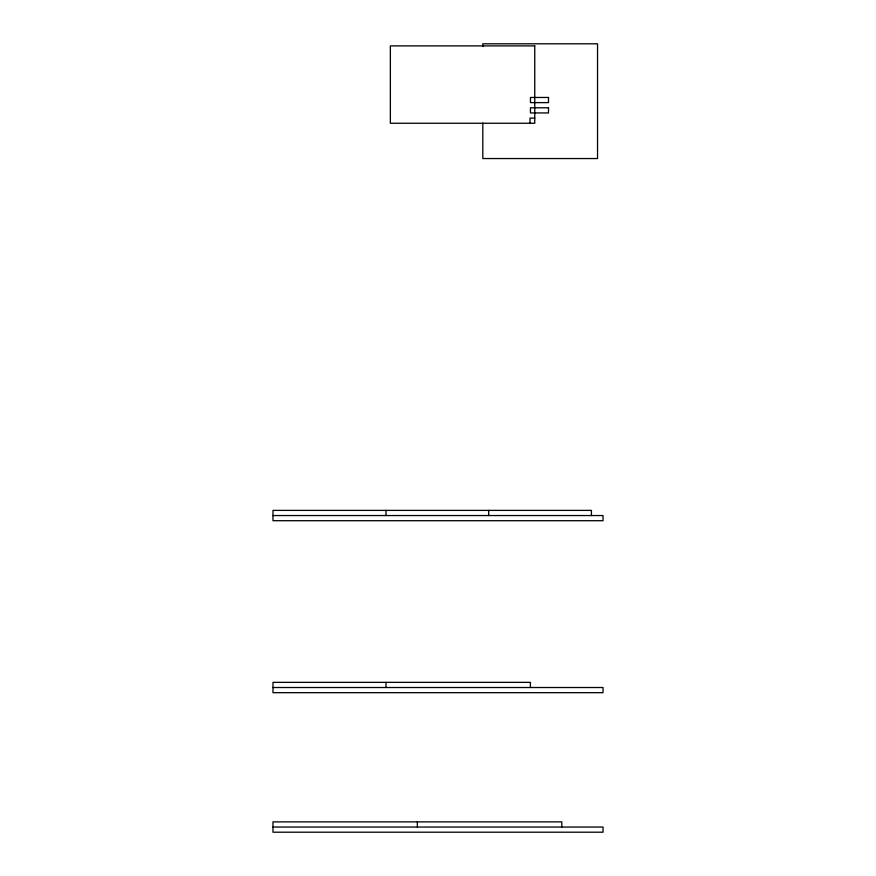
<?xml version="1.0" encoding="UTF-8"?>
<svg xmlns="http://www.w3.org/2000/svg" width="876" height="876" viewBox="0 0 876 876"><rect width="100%" height="100%" fill="white"/><g stroke="black" fill="none" stroke-linecap="round" stroke-linejoin="round"><path stroke-width="1.31" d="M534.754 118.096L530.024 118.096L530.024 123.253M272.983 515.548L603.017 515.548L603.017 520.705L272.983 520.705L272.983 510.39L591.42 510.39L591.42 515.548M272.983 687.518L603.017 687.518L603.017 692.675L272.983 692.675L272.983 682.36L530.396 682.36L530.396 687.518M272.983 827.043L603.017 827.043L603.017 832.2L272.983 832.2L272.983 821.885L561.768 821.885L561.768 827.043M488.709 510.39L488.709 515.548M482.807 46.527L482.807 43.8L597.542 43.8L597.542 158.545L482.807 158.545L482.807 123.023M417.37 821.885L417.37 827.043M385.998 510.39L385.998 515.548M385.998 682.36L385.998 687.518M534.754 45.891L390.357 45.891L390.357 123.253L534.754 123.253L534.754 45.891M548.507 97.466L530.451 97.466L530.451 102.623L548.507 102.623L548.507 97.466M548.507 107.781L530.451 107.781L530.451 112.938L548.507 112.938L548.507 107.781"/></g></svg>
